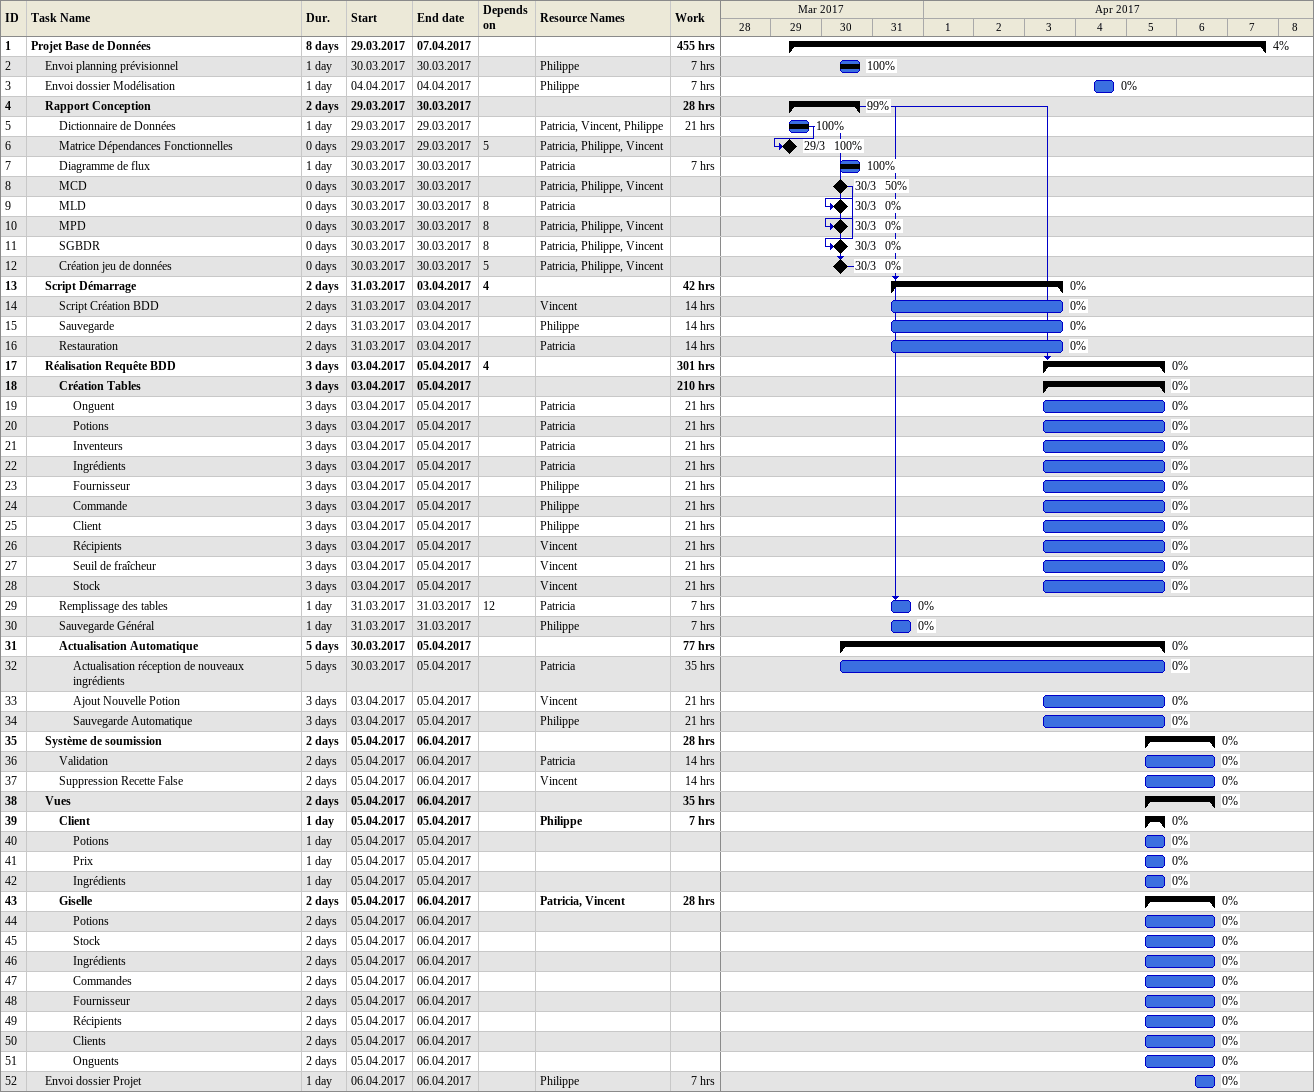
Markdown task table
| ID | Level | Task | Duration | Start | Finish | Predecessors | Resources | % complete | Work (h) |
|---|---|---|---|---|---|---|---|---|---|
| 1 | 1 | **Projet Base de Données** | 8d | 2017-03-29 | 2017-04-07 |  |  | 4 | 455 |
| 2 | 2 | Envoi planning prévisionnel | 1d | 2017-03-30 | 2017-03-30 |  | Philippe | 100 | 7 |
| 3 | 2 | Envoi dossier Modélisation | 1d | 2017-04-04 | 2017-04-04 |  | Philippe | 0 | 7 |
| 4 | 2 | **Rapport Conception** | 2d | 2017-03-29 | 2017-03-30 |  |  | 99 | 28 |
| 5 | 3 | Dictionnaire de Données | 1d | 2017-03-29 | 2017-03-29 |  | Patricia, Vincent, Philippe | 100 | 21 |
| 6 | 3 | Matrice Dépendances Fonctionnelles | 0d | 2017-03-29 | 2017-03-29 | 5 | Patricia, Philippe, Vincent | 100 |  |
| 7 | 3 | Diagramme de flux | 1d | 2017-03-30 | 2017-03-30 |  | Patricia | 100 | 7 |
| 8 | 3 | MCD | 0d | 2017-03-30 | 2017-03-30 |  | Patricia, Philippe, Vincent | 50 |  |
| 9 | 3 | MLD | 0d | 2017-03-30 | 2017-03-30 | 8 | Patricia | 0 |  |
| 10 | 3 | MPD | 0d | 2017-03-30 | 2017-03-30 | 8 | Patricia, Philippe, Vincent | 0 |  |
| 11 | 3 | SGBDR | 0d | 2017-03-30 | 2017-03-30 | 8 | Patricia, Philippe, Vincent | 0 |  |
| 12 | 3 | Création jeu de données | 0d | 2017-03-30 | 2017-03-30 | 5 | Patricia, Philippe, Vincent | 0 |  |
| 13 | 2 | **Script Démarrage** | 2d | 2017-03-31 | 2017-04-03 | 4 |  | 0 | 42 |
| 14 | 3 | Script Création BDD | 2d | 2017-03-31 | 2017-04-03 |  | Vincent | 0 | 14 |
| 15 | 3 | Sauvegarde | 2d | 2017-03-31 | 2017-04-03 |  | Philippe | 0 | 14 |
| 16 | 3 | Restauration | 2d | 2017-03-31 | 2017-04-03 |  | Patricia | 0 | 14 |
| 17 | 2 | **Réalisation Requête BDD** | 3d | 2017-04-03 | 2017-04-05 | 4 |  | 0 | 301 |
| 18 | 3 | **Création Tables** | 3d | 2017-04-03 | 2017-04-05 |  |  | 0 | 210 |
| 19 | 4 | Onguent | 3d | 2017-04-03 | 2017-04-05 |  | Patricia | 0 | 21 |
| 20 | 4 | Potions | 3d | 2017-04-03 | 2017-04-05 |  | Patricia | 0 | 21 |
| 21 | 4 | Inventeurs | 3d | 2017-04-03 | 2017-04-05 |  | Patricia | 0 | 21 |
| 22 | 4 | Ingrédients | 3d | 2017-04-03 | 2017-04-05 |  | Patricia | 0 | 21 |
| 23 | 4 | Fournisseur | 3d | 2017-04-03 | 2017-04-05 |  | Philippe | 0 | 21 |
| 24 | 4 | Commande | 3d | 2017-04-03 | 2017-04-05 |  | Philippe | 0 | 21 |
| 25 | 4 | Client | 3d | 2017-04-03 | 2017-04-05 |  | Philippe | 0 | 21 |
| 26 | 4 | Récipients | 3d | 2017-04-03 | 2017-04-05 |  | Vincent | 0 | 21 |
| 27 | 4 | Seuil de fraîcheur | 3d | 2017-04-03 | 2017-04-05 |  | Vincent | 0 | 21 |
| 28 | 4 | Stock | 3d | 2017-04-03 | 2017-04-05 |  | Vincent | 0 | 21 |
| 29 | 3 | Remplissage des tables | 1d | 2017-03-31 | 2017-03-31 | 12 | Patricia | 0 | 7 |
| 30 | 3 | Sauvegarde Général | 1d | 2017-03-31 | 2017-03-31 |  | Philippe | 0 | 7 |
| 31 | 3 | **Actualisation Automatique** | 5d | 2017-03-30 | 2017-04-05 |  |  | 0 | 77 |
| 32 | 4 | Actualisation réception de nouveaux ingrédients | 5d | 2017-03-30 | 2017-04-05 |  | Patricia | 0 | 35 |
| 33 | 4 | Ajout Nouvelle Potion | 3d | 2017-04-03 | 2017-04-05 |  | Vincent | 0 | 21 |
| 34 | 4 | Sauvegarde Automatique | 3d | 2017-04-03 | 2017-04-05 |  | Philippe | 0 | 21 |
| 35 | 2 | **Système de soumission** | 2d | 2017-04-05 | 2017-04-06 |  |  | 0 | 28 |
| 36 | 3 | Validation | 2d | 2017-04-05 | 2017-04-06 |  | Patricia | 0 | 14 |
| 37 | 3 | Suppression Recette False | 2d | 2017-04-05 | 2017-04-06 |  | Vincent | 0 | 14 |
| 38 | 2 | **Vues** | 2d | 2017-04-05 | 2017-04-06 |  |  | 0 | 35 |
| 39 | 3 | **Client** | 1d | 2017-04-05 | 2017-04-05 |  | Philippe | 0 | 7 |
| 40 | 4 | Potions | 1d | 2017-04-05 | 2017-04-05 |  |  | 0 |  |
| 41 | 4 | Prix | 1d | 2017-04-05 | 2017-04-05 |  |  | 0 |  |
| 42 | 4 | Ingrédients | 1d | 2017-04-05 | 2017-04-05 |  |  | 0 |  |
| 43 | 3 | **Giselle** | 2d | 2017-04-05 | 2017-04-06 |  | Patricia, Vincent | 0 | 28 |
| 44 | 4 | Potions | 2d | 2017-04-05 | 2017-04-06 |  |  | 0 |  |
| 45 | 4 | Stock | 2d | 2017-04-05 | 2017-04-06 |  |  | 0 |  |
| 46 | 4 | Ingrédients | 2d | 2017-04-05 | 2017-04-06 |  |  | 0 |  |
| 47 | 4 | Commandes | 2d | 2017-04-05 | 2017-04-06 |  |  | 0 |  |
| 48 | 4 | Fournisseur | 2d | 2017-04-05 | 2017-04-06 |  |  | 0 |  |
| 49 | 4 | Récipients | 2d | 2017-04-05 | 2017-04-06 |  |  | 0 |  |
| 50 | 4 | Clients | 2d | 2017-04-05 | 2017-04-06 |  |  | 0 |  |
| 51 | 4 | Onguents | 2d | 2017-04-05 | 2017-04-06 |  |  | 0 |  |
| 52 | 2 | Envoi dossier Projet | 1d | 2017-04-06 | 2017-04-06 |  | Philippe | 0 | 7 |
